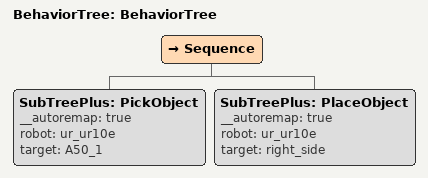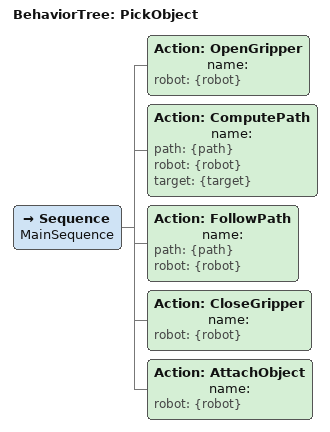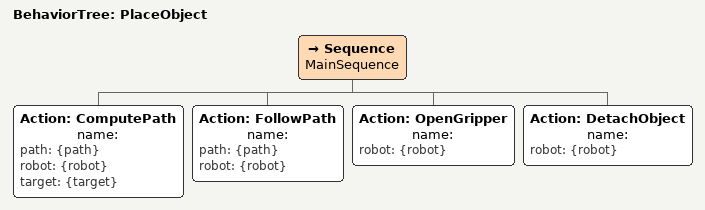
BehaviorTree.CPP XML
<?xml version="1.0"?>
<root main_tree_to_execute="BehaviorTree">
    <BehaviorTree ID="BehaviorTree">
        <Sequence>
            <SubTreePlus ID="PickObject" __autoremap="true" robot="ur_ur10e" target="A50_1"/>
            <SubTreePlus ID="PlaceObject" __autoremap="true" robot="ur_ur10e" target="right_side"/>
        </Sequence>
    </BehaviorTree>
    <BehaviorTree ID="PickObject">
        <Sequence name="MainSequence">
            <Action ID="OpenGripper" name="" robot="{robot}"/>
            <Action ID="ComputePath" name="" path="{path}" robot="{robot}" target="{target}"/>
            <Action ID="FollowPath" name="" path="{path}" robot="{robot}" />
            <Action ID="CloseGripper" name="" robot="{robot}" />
            <Action ID="AttachObject" name="" robot="{robot}" />
        </Sequence>
    </BehaviorTree>
    <BehaviorTree ID="PlaceObject">
        <Sequence name="MainSequence">
            <Action ID="ComputePath" name="" path="{path}" robot="{robot}" target="{target}"/>
            <Action ID="FollowPath" name="" path="{path}" robot="{robot}" />
            <Action ID="OpenGripper" name="" robot="{robot}" />
            <Action ID="DetachObject" name="" robot="{robot}" />
        </Sequence>
    </BehaviorTree>
</root>
